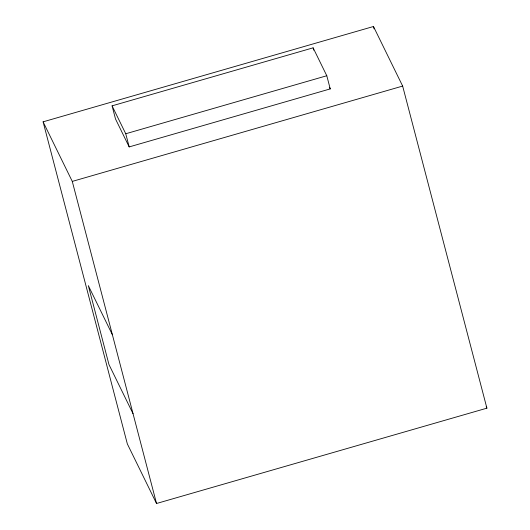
<?xml version="1.0" encoding="UTF-8"?>
<svg xmlns="http://www.w3.org/2000/svg" width="530" height="530" viewBox="0 0 530 530"><rect width="100%" height="100%" fill="white"/><g stroke="black" fill="none" stroke-linecap="round" stroke-linejoin="round"><path stroke-width="0.79" d="M43.096 121.834L373.471 26.5L402.654 86.072L486.904 408.166L156.529 503.5L127.346 443.928L43.096 121.834L72.279 181.406L156.529 503.5M112.075 105.848L313.117 47.833L326.791 75.744L330.236 88.901L129.188 146.916L115.52 119.005L112.075 105.848L125.749 133.759L129.188 146.916M125.749 133.759L326.791 75.744M72.279 181.406L402.654 86.072M486.182 406.695L486.904 408.166M329.514 87.43L330.236 88.901M112.386 334.735L88.331 285.637L108.981 364.58L133.037 413.678M373.471 26.5L374.094 28.898M313.117 47.833L313.727 50.158"/></g></svg>
